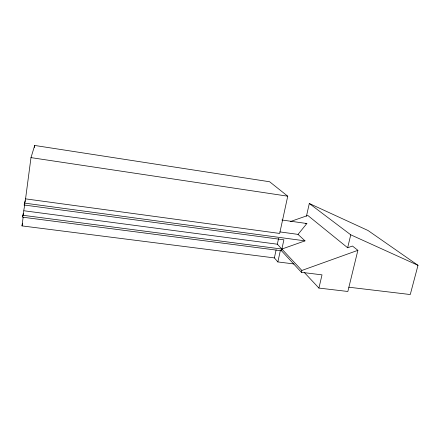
<?xml version="1.0" encoding="UTF-8"?>
<svg xmlns="http://www.w3.org/2000/svg" width="440" height="440" viewBox="0 0 440 440"><rect width="100%" height="100%" fill="white"/><g stroke="black" fill="none" stroke-linecap="round" stroke-linejoin="round"><path stroke-width="0.66" d="M24.783 204.754L22.589 217.179L281.496 250.773L301.439 272.327L322.014 274.857L318.923 288.074L347.853 291.478L357.88 250.322L352.457 246.037L347.65 247.759L307.819 215.457L290.411 221.556M281.496 250.773L283.894 239.806L24.189 205.024L25.559 198.864L30.987 157.619L34.7 145.464L269.643 181.764L287.743 196.191L279.675 233.442L25.559 198.864M293.975 263.956L277.86 261.932L274.373 257.912L22 225.907L23.139 217.278M34.43 147.499L34.7 145.464M274.373 257.912L276.111 249.898M301.439 272.327L301.862 270.457L277.343 244.206L278.608 238.376M277.86 261.932L280.385 250.365M306.449 216.2L309.298 203.5L368.043 230.516L418 265.326L410.267 294.536L348.832 287.21M347.65 247.759L350.757 234.817L309.298 203.5M22 225.907L22.655 223.24M22.759 216.524L23.584 213.279M24.189 205.024L25.311 200.745M279.895 231.907L298.029 234.388L306.867 223.52L281.936 220.011M301.862 270.457L357.88 250.322M298.029 234.388L304.992 240.862L281.875 249.056L22.842 215.27M305.525 223.746L306.867 223.52M23.991 210.766L277.343 244.206M24.442 203.099L304.992 240.862M30.987 157.619L287.743 196.191M350.757 234.817L418 265.326M304.546 272.718L318.923 288.074"/></g></svg>
